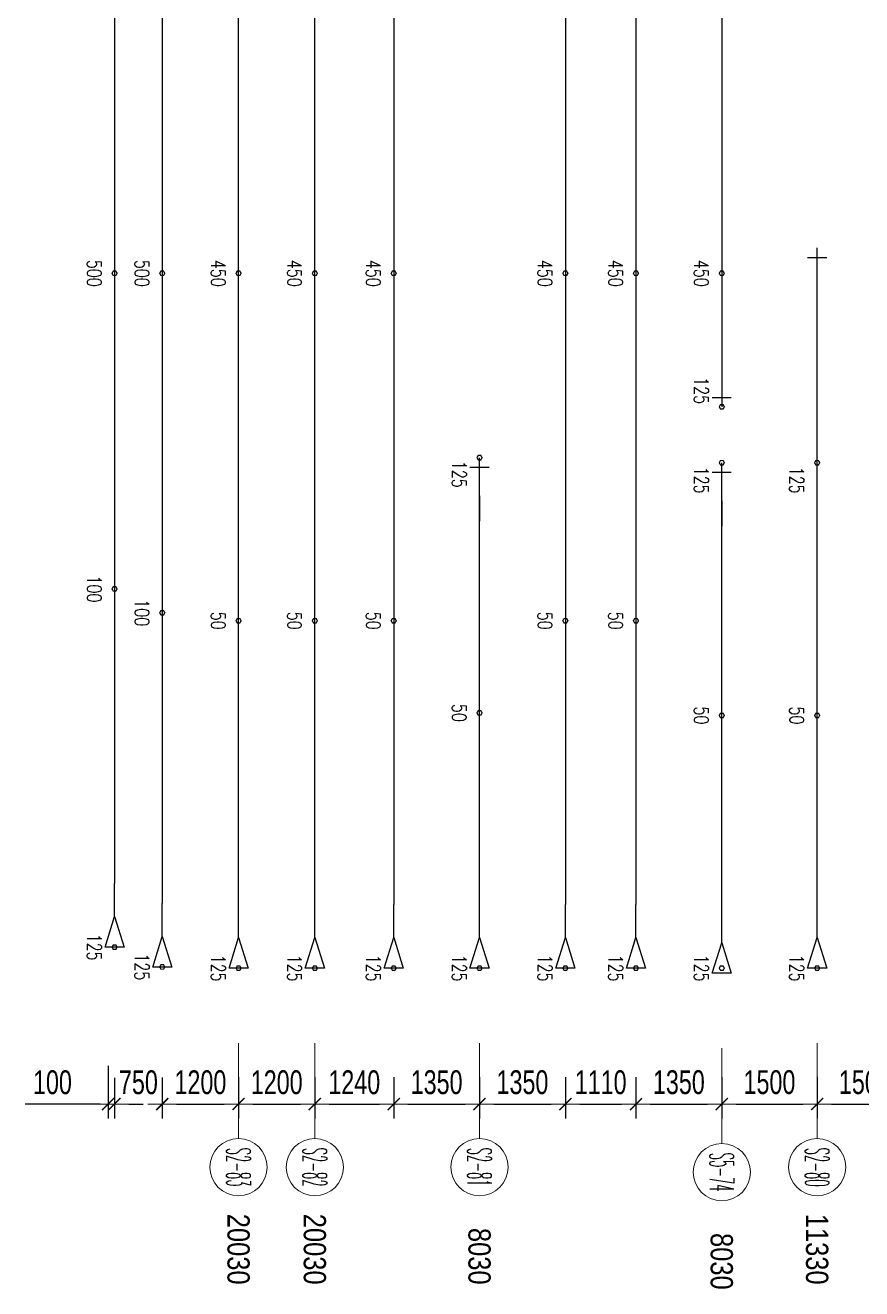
# Model space of a CAD drawing. Header units: millimetres. Extents: x 131629 to 591045, y -24154 to 44091.
# Drawn here: x 507846 to 521001, y 3227 to 23102 of the extents above; entities that cross this region are included whole.
import ezdxf
from ezdxf.enums import TextEntityAlignment as Align

# ---------------------------------------------------------------- set-up
doc = ezdxf.new("R2010")
doc.units = ezdxf.units.MM
doc.layers.get('0').update_dxf_attribs({"lineweight": 20})
doc.layers.get('Defpoints').update_dxf_attribs({"color": 151, "lineweight": 9})
doc.layers.add('ARES_TAG', color=3, linetype='Continuous')
doc.layers.add('NDC_S_TENDON', color=10, linetype='Continuous')
doc.layers.add('Current_plane_Column', color=7, linetype='Continuous', true_color=0x4b00ff)
doc.layers.add('NDC_LCAP', color=87, linetype='Continuous', plot=False)
for name, color, linetype, lineweight in [('NDC_S-ANNO', 7, 'Continuous', 20), ('NDC_S-TENDON', 6, 'Continuous', 35), ('NDC_S_DIM', 1, 'Continuous', 15), ('NDC_S_SYMBOL', 1, 'Continuous', 15)]:
    doc.layers.add(name, color=color, linetype=linetype, lineweight=lineweight)
doc.styles.add('ARES_BIGTEXT', font='VHARIALN.TTF')
doc.styles.add('ARES_ROMANS_0.36', font='romans.shx', dxfattribs={"width": 0.36, "bigfont": 'vns.shx'})
doc.styles.add('ARIAL', font='arial.ttf', dxfattribs={"width": 0.7})
doc.styles.add('NDC_ANNO', font='', dxfattribs={"width": 0.8})
doc.styles.get('NDC_ANNO').set_extended_font_data('Dotum')
doc.dimstyles.new('NDC_dim_150', dxfattribs={"dimscale": 150, "dimtxt": 2.5, "dimasz": 1.5, "dimexe": 1.5, "dimexo": 2.5, "dimgap": 1, "dimtad": 1, "dimdec": 0, "dimzin": 0, "dimdsep": 46, "dimtxsty": 'ARIAL', "dimblk": 'DIMMARK', "dimcen": 0.09, "dimdle": 1.2, "dimclrd": 1, "dimclre": 1, "dimclrt": 3, "dimadec": 0, "dimazin": 0, "dimtfac": 1, "dimtdec": 0, "dimtix": 1, "dimtofl": 0, "dimtmove": 0, "dimatfit": 3, "dimfxl": 4, "dimfxlon": 1, "dimtolj": 1, "dimtzin": 0, "dimarcsym": 0})

# ---------------------------------------------------------------- blocks, each defined once
blk = doc.blocks.new('*U325')
at = {"layer": 'NDC_S_TENDON'}
blk.add_line((2787, 0), (25198, 0), dxfattribs=at)
blk.add_lwpolyline([(25718, 0), (26198, 150), (26198, -150), (25718, 0), (25198, 0)], dxfattribs=at)
at = {"layer": 'ARES_TAG', "style": 'ARES_ROMANS_0.36', "width": 0.36}
blk.add_attdef('S3', text='', height=375, dxfattribs=at).set_placement((-7755, 0), align=Align.MIDDLE_CENTER)
at = {"layer": 'NDC_LCAP', "style": 'ARES_BIGTEXT'}
blk.add_attdef('L', text='', height=350, dxfattribs=at).set_placement((-8486, 0), align=Align.MIDDLE_RIGHT)
blk = doc.blocks.new('*U324')
at = {"layer": 'NDC_S_TENDON'}
blk.add_line((2787, 0), (24886, 0), dxfattribs=at)
blk.add_lwpolyline([(25406, 0), (25886, 150), (25886, -150), (25406, 0), (24886, 0)], dxfattribs=at)
at = {"layer": 'ARES_TAG', "style": 'ARES_ROMANS_0.36', "width": 0.36}
blk.add_attdef('S3', text='', height=375, dxfattribs=at).set_placement((-7443, 0), align=Align.MIDDLE_CENTER)
at = {"layer": 'NDC_LCAP', "style": 'ARES_BIGTEXT'}
blk.add_attdef('L', text='', height=350, dxfattribs=at).set_placement((-8174, 0), align=Align.MIDDLE_RIGHT)
blk = doc.blocks.new('*U317')
at = {"layer": 'NDC_S_SYMBOL', "color": 3}
blk.add_line((-7323, 0), (-5823, 0), dxfattribs=at)
blk.add_circle((-7773, 0), 450, dxfattribs=at)
at = {"layer": 'NDC_S_TENDON'}
for p, q in [((-3644, 0), (-3144, 0)), ((-3144, 0), (2787, 0)), ((2787, 0), (2386, 0)), ((2386, 0), (3386, 0)), ((3236, -150), (3236, 150))]:
    blk.add_line(p, q, dxfattribs=at)
blk.add_lwpolyline([(-4164, 0), (-4644, 150), (-4644, -150), (-4164, 0), (-3644, 0)], dxfattribs=at)
at = {"layer": 'ARES_TAG', "style": 'ARES_ROMANS_0.36', "width": 0.36}
blk.add_attdef('S3', text='', height=375, dxfattribs=at).set_placement((-7773, 0), align=Align.MIDDLE_CENTER)
at = {"layer": 'NDC_LCAP', "style": 'ARES_BIGTEXT'}
blk.add_attdef('L', text='', height=350, dxfattribs=at).set_placement((-8504, 0), align=Align.MIDDLE_RIGHT)
blk = doc.blocks.new('*U334')
at = {"layer": 'NDC_S_TENDON'}
for p, q in [((2787, 0), (14387, 0)), ((14387, 0), (15387, 0)), ((15237, -150), (15237, 150))]:
    blk.add_line(p, q, dxfattribs=at)
at = {"layer": 'ARES_TAG', "style": 'ARES_ROMANS_0.36', "width": 0.36}
blk.add_attdef('S3', text='', height=375, dxfattribs=at).set_placement((-9774, 0), align=Align.MIDDLE_CENTER)
at = {"layer": 'NDC_LCAP', "style": 'ARES_BIGTEXT'}
blk.add_attdef('L', text='', height=350, dxfattribs=at).set_placement((-10505, 0), align=Align.MIDDLE_RIGHT)
blk = doc.blocks.new('*U323')
at = {"layer": 'NDC_S_TENDON'}
blk.add_line((2787, 0), (25216, 0), dxfattribs=at)
blk.add_lwpolyline([(25736, 0), (26216, 150), (26216, -150), (25736, 0), (25216, 0)], dxfattribs=at)
at = {"layer": 'ARES_TAG', "style": 'ARES_ROMANS_0.36', "width": 0.36}
blk.add_attdef('S3', text='', height=375, dxfattribs=at).set_placement((-7773, 0), align=Align.MIDDLE_CENTER)
at = {"layer": 'NDC_LCAP', "style": 'ARES_BIGTEXT'}
blk.add_attdef('L', text='', height=350, dxfattribs=at).set_placement((-8504, 0), align=Align.MIDDLE_RIGHT)
blk = doc.blocks.new('*U315')
at = {"layer": 'NDC_S_SYMBOL', "color": 3}
blk.add_line((-7323, 0), (-5823, 0), dxfattribs=at)
blk.add_circle((-7773, 0), 450, dxfattribs=at)
at = {"layer": 'NDC_S_TENDON'}
for p, q in [((-3644, 0), (-3144, 0)), ((-3144, 0), (2787, 0)), ((2787, 0), (5686, 0)), ((5686, 0), (6686, 0)), ((6536, -150), (6536, 150))]:
    blk.add_line(p, q, dxfattribs=at)
blk.add_lwpolyline([(-4164, 0), (-4644, 150), (-4644, -150), (-4164, 0), (-3644, 0)], dxfattribs=at)
at = {"layer": 'ARES_TAG', "style": 'ARES_ROMANS_0.36', "width": 0.36}
blk.add_attdef('S3', text='', height=375, dxfattribs=at).set_placement((-7773, 0), align=Align.MIDDLE_CENTER)
at = {"layer": 'NDC_LCAP', "style": 'ARES_BIGTEXT'}
blk.add_attdef('L', text='', height=350, dxfattribs=at).set_placement((-8504, 0), align=Align.MIDDLE_RIGHT)
blk = doc.blocks.new('*U336')
at = {"layer": 'NDC_S_SYMBOL', "color": 3}
blk.add_line((-19324, 0), (-17824, 0), dxfattribs=at)
blk.add_circle((-19774, 0), 450, dxfattribs=at)
at = {"layer": 'NDC_S_TENDON'}
for p, q in [((-15644, 0), (-3144, 0)), ((-3144, 0), (2787, 0))]:
    blk.add_line(p, q, dxfattribs=at)
blk.add_lwpolyline([(-16164, 0), (-16644, 150), (-16644, -150), (-16164, 0), (-15644, 0)], dxfattribs=at)
at = {"layer": 'ARES_TAG', "style": 'ARES_ROMANS_0.36', "width": 0.36}
blk.add_attdef('S3', text='', height=375, dxfattribs=at).set_placement((-19774, 0), align=Align.MIDDLE_CENTER)
at = {"layer": 'NDC_LCAP', "style": 'ARES_BIGTEXT'}
blk.add_attdef('L', text='', height=350, dxfattribs=at).set_placement((-20505, 0), align=Align.MIDDLE_RIGHT)
blk = doc.blocks.new('TDX')
at = {"rotation": 270}
for name, p in [('*U323', (131040, 24986, 2875)), ('*U323', (133740, 24986, 2875)), ('*U323', (134850, 24986, 2875)), ('*U334', (136200, 22986, 2875)), ('*U325', (127400, 24986, 2867)), ('*U324', (126650, 24986, 2874))]:
    blk.add_blockref(name, p, dxfattribs=at)
ref = blk.add_blockref('*U336', (128600, 15414, 2875), dxfattribs=dict(xscale=-1, rotation=270))
ref.add_attrib('L', '20030', dxfattribs={"layer": 'NDC_LCAP', "height": 350, "rotation": 270, "style": 'ARES_BIGTEXT'}).set_placement((128600, -6208, 2875), align=Align.MIDDLE_RIGHT)
ref.add_attrib('S3', 'S2-83', dxfattribs={"layer": 'ARES_TAG', "height": 375, "rotation": 270, "style": 'ARES_ROMANS_0.36', "width": 0.36}).set_placement((128600, -4360, 2875), align=Align.MIDDLE_CENTER)
ref = blk.add_blockref('*U336', (129800, 15414, 2875), dxfattribs=dict(xscale=-1, rotation=270))
ref.add_attrib('L', '20030', dxfattribs={"layer": 'NDC_LCAP', "height": 350, "rotation": 270, "style": 'ARES_BIGTEXT'}).set_placement((129800, -6208, 2875), align=Align.MIDDLE_RIGHT)
ref.add_attrib('S3', 'S2-82', dxfattribs={"layer": 'ARES_TAG', "height": 375, "rotation": 270, "style": 'ARES_ROMANS_0.36', "width": 0.36}).set_placement((129800, -4360, 2875), align=Align.MIDDLE_CENTER)
ref = blk.add_blockref('*U315', (137700, 3414, 2870), dxfattribs=dict(xscale=-1, rotation=270))
ref.add_attrib('L', '11330', dxfattribs={"layer": 'NDC_LCAP', "height": 350, "rotation": 270, "style": 'ARES_BIGTEXT'}).set_placement((137700, -6208, 2870), align=Align.MIDDLE_RIGHT)
ref.add_attrib('S3', 'S2-80', dxfattribs={"layer": 'ARES_TAG', "height": 375, "rotation": 270, "style": 'ARES_ROMANS_0.36', "width": 0.36}).set_placement((137700, -4360, 2870), align=Align.MIDDLE_CENTER)
ref = blk.add_blockref('*U317', (132390, 3414, 2875), dxfattribs=dict(xscale=-1, rotation=270))
ref.add_attrib('L', '8030', dxfattribs={"layer": 'NDC_LCAP', "height": 350, "rotation": 270, "style": 'ARES_BIGTEXT'}).set_placement((132390, -6208, 2875), align=Align.MIDDLE_RIGHT)
ref.add_attrib('S3', 'S2-81', dxfattribs={"layer": 'ARES_TAG', "height": 375, "rotation": 270, "style": 'ARES_ROMANS_0.36', "width": 0.36}).set_placement((132390, -4360, 2875), align=Align.MIDDLE_CENTER)
ref = blk.add_blockref('*U317', (136200, 3334, 2875), dxfattribs=dict(xscale=-1, rotation=270))
ref.add_attrib('L', '8030', dxfattribs={"layer": 'NDC_LCAP', "height": 350, "rotation": 270, "style": 'ARES_BIGTEXT'}).set_placement((136200, -6288, 2875), align=Align.MIDDLE_RIGHT)
ref.add_attrib('S3', 'S5-74', dxfattribs={"layer": 'ARES_TAG', "height": 375, "rotation": 270, "style": 'ARES_ROMANS_0.36', "width": 0.36}).set_placement((136200, -4440, 2875), align=Align.MIDDLE_CENTER)
blk = doc.blocks.new('TDY')
at = {"layer": 'NDC_S-TENDON', "linetype": 'Continuous'}
for points, elevation in [([(540, 9700, 20, 20, 0), (520, 9735, 20, 20, 0), (480, 9735, 20, 20, 0), (460, 9700, 20, 20, 0), (480, 9665, 20, 20, 0), (520, 9665, 20, 20, 0)], 2900), ([(540, 9700, 20, 20, 0), (520, 9735, 20, 20, 0), (480, 9735, 20, 20, 0), (460, 9700, 20, 20, 0), (480, 9665, 20, 20, 0), (520, 9665, 20, 20, 0)], 2900), ([(540, 9700, 20, 20, 0), (520, 9735, 20, 20, 0), (480, 9735, 20, 20, 0), (460, 9700, 20, 20, 0), (480, 9665, 20, 20, 0), (520, 9665, 20, 20, 0)], 2900), ([(540, 9700, 20, 20, 0), (520, 9735, 20, 20, 0), (480, 9735, 20, 20, 0), (460, 9700, 20, 20, 0), (480, 9665, 20, 20, 0), (520, 9665, 20, 20, 0)], 2900), ([(1290, 9700, 20, 20, 0), (1270, 9735, 20, 20, 0), (1230, 9735, 20, 20, 0), (1210, 9700, 20, 20, 0), (1230, 9665, 20, 20, 0), (1270, 9665, 20, 20, 0)], 2900), ([(1290, 9700, 20, 20, 0), (1270, 9735, 20, 20, 0), (1230, 9735, 20, 20, 0), (1210, 9700, 20, 20, 0), (1230, 9665, 20, 20, 0), (1270, 9665, 20, 20, 0)], 2900), ([(1290, 9700, 20, 20, 0), (1270, 9735, 20, 20, 0), (1230, 9735, 20, 20, 0), (1210, 9700, 20, 20, 0), (1230, 9665, 20, 20, 0), (1270, 9665, 20, 20, 0)], 2900), ([(1290, 9700, 20, 20, 0), (1270, 9735, 20, 20, 0), (1230, 9735, 20, 20, 0), (1210, 9700, 20, 20, 0), (1230, 9665, 20, 20, 0), (1270, 9665, 20, 20, 0)], 2900), ([(2490, 9700, 20, 20, 0), (2470, 9735, 20, 20, 0), (2430, 9735, 20, 20, 0), (2410, 9700, 20, 20, 0), (2430, 9665, 20, 20, 0), (2470, 9665, 20, 20, 0)], 2950), ([(2490, 9700, 20, 20, 0), (2470, 9735, 20, 20, 0), (2430, 9735, 20, 20, 0), (2410, 9700, 20, 20, 0), (2430, 9665, 20, 20, 0), (2470, 9665, 20, 20, 0)], 2950), ([(2490, 9700, 20, 20, 0), (2470, 9735, 20, 20, 0), (2430, 9735, 20, 20, 0), (2410, 9700, 20, 20, 0), (2430, 9665, 20, 20, 0), (2470, 9665, 20, 20, 0)], 2950), ([(2490, 9700, 20, 20, 0), (2470, 9735, 20, 20, 0), (2430, 9735, 20, 20, 0), (2410, 9700, 20, 20, 0), (2430, 9665, 20, 20, 0), (2470, 9665, 20, 20, 0)], 2950), ([(3690, 9700, 20, 20, 0), (3670, 9735, 20, 20, 0), (3630, 9735, 20, 20, 0), (3610, 9700, 20, 20, 0), (3630, 9665, 20, 20, 0), (3670, 9665, 20, 20, 0)], 2950), ([(3690, 9700, 20, 20, 0), (3670, 9735, 20, 20, 0), (3630, 9735, 20, 20, 0), (3610, 9700, 20, 20, 0), (3630, 9665, 20, 20, 0), (3670, 9665, 20, 20, 0)], 2950), ([(3690, 9700, 20, 20, 0), (3670, 9735, 20, 20, 0), (3630, 9735, 20, 20, 0), (3610, 9700, 20, 20, 0), (3630, 9665, 20, 20, 0), (3670, 9665, 20, 20, 0)], 2950), ([(3690, 9700, 20, 20, 0), (3670, 9735, 20, 20, 0), (3630, 9735, 20, 20, 0), (3610, 9700, 20, 20, 0), (3630, 9665, 20, 20, 0), (3670, 9665, 20, 20, 0)], 2950), ([(4930, 9700, 20, 20, 0), (4910, 9735, 20, 20, 0), (4870, 9735, 20, 20, 0), (4850, 9700, 20, 20, 0), (4870, 9665, 20, 20, 0), (4910, 9665, 20, 20, 0)], 2950), ([(4930, 9700, 20, 20, 0), (4910, 9735, 20, 20, 0), (4870, 9735, 20, 20, 0), (4850, 9700, 20, 20, 0), (4870, 9665, 20, 20, 0), (4910, 9665, 20, 20, 0)], 2950), ([(4930, 9700, 20, 20, 0), (4910, 9735, 20, 20, 0), (4870, 9735, 20, 20, 0), (4850, 9700, 20, 20, 0), (4870, 9665, 20, 20, 0), (4910, 9665, 20, 20, 0)], 2950), ([(4930, 9700, 20, 20, 0), (4910, 9735, 20, 20, 0), (4870, 9735, 20, 20, 0), (4850, 9700, 20, 20, 0), (4870, 9665, 20, 20, 0), (4910, 9665, 20, 20, 0)], 2950), ([(7630, 9700, 20, 20, 0), (7610, 9735, 20, 20, 0), (7570, 9735, 20, 20, 0), (7550, 9700, 20, 20, 0), (7570, 9665, 20, 20, 0), (7610, 9665, 20, 20, 0)], 2950), ([(7630, 9700, 20, 20, 0), (7610, 9735, 20, 20, 0), (7570, 9735, 20, 20, 0), (7550, 9700, 20, 20, 0), (7570, 9665, 20, 20, 0), (7610, 9665, 20, 20, 0)], 2950), ([(7630, 9700, 20, 20, 0), (7610, 9735, 20, 20, 0), (7570, 9735, 20, 20, 0), (7550, 9700, 20, 20, 0), (7570, 9665, 20, 20, 0), (7610, 9665, 20, 20, 0)], 2950), ([(7630, 9700, 20, 20, 0), (7610, 9735, 20, 20, 0), (7570, 9735, 20, 20, 0), (7550, 9700, 20, 20, 0), (7570, 9665, 20, 20, 0), (7610, 9665, 20, 20, 0)], 2950), ([(8740, 9700, 20, 20, 0), (8720, 9735, 20, 20, 0), (8680, 9735, 20, 20, 0), (8660, 9700, 20, 20, 0), (8680, 9665, 20, 20, 0), (8720, 9665, 20, 20, 0)], 2950), ([(8740, 9700, 20, 20, 0), (8720, 9735, 20, 20, 0), (8680, 9735, 20, 20, 0), (8660, 9700, 20, 20, 0), (8680, 9665, 20, 20, 0), (8720, 9665, 20, 20, 0)], 2950), ([(8740, 9700, 20, 20, 0), (8720, 9735, 20, 20, 0), (8680, 9735, 20, 20, 0), (8660, 9700, 20, 20, 0), (8680, 9665, 20, 20, 0), (8720, 9665, 20, 20, 0)], 2950), ([(8740, 9700, 20, 20, 0), (8720, 9735, 20, 20, 0), (8680, 9735, 20, 20, 0), (8660, 9700, 20, 20, 0), (8680, 9665, 20, 20, 0), (8720, 9665, 20, 20, 0)], 2950), ([(10090, 9700, 20, 20, 0), (10070, 9735, 20, 20, 0), (10030, 9735, 20, 20, 0), (10010, 9700, 20, 20, 0), (10030, 9665, 20, 20, 0), (10070, 9665, 20, 20, 0)], 2950), ([(10090, 9700, 20, 20, 0), (10070, 9735, 20, 20, 0), (10030, 9735, 20, 20, 0), (10010, 9700, 20, 20, 0), (10030, 9665, 20, 20, 0), (10070, 9665, 20, 20, 0)], 2950), ([(10090, 9700, 20, 20, 0), (10070, 9735, 20, 20, 0), (10030, 9735, 20, 20, 0), (10010, 9700, 20, 20, 0), (10030, 9665, 20, 20, 0), (10070, 9665, 20, 20, 0)], 2950), ([(10090, 9700, 20, 20, 0), (10070, 9735, 20, 20, 0), (10030, 9735, 20, 20, 0), (10010, 9700, 20, 20, 0), (10030, 9665, 20, 20, 0), (10070, 9665, 20, 20, 0)], 2950), ([(10090, 7600, 20, 20, 0), (10070, 7634, 20, 20, 0), (10030, 7634, 20, 20, 0), (10010, 7600, 20, 20, 0), (10030, 7565, 20, 20, 0), (10070, 7565, 20, 20, 0)], 2875), ([(10090, 7600, 20, 20, 0), (10070, 7634, 20, 20, 0), (10030, 7634, 20, 20, 0), (10010, 7600, 20, 20, 0), (10030, 7565, 20, 20, 0), (10070, 7565, 20, 20, 0)], 2875), ([(6280, 6800, 20, 20, 0), (6260, 6835, 20, 20, 0), (6220, 6835, 20, 20, 0), (6200, 6800, 20, 20, 0), (6220, 6765, 20, 20, 0), (6260, 6765, 20, 20, 0)], 2875), ([(6280, 6800, 20, 20, 0), (6260, 6835, 20, 20, 0), (6220, 6835, 20, 20, 0), (6200, 6800, 20, 20, 0), (6220, 6765, 20, 20, 0), (6260, 6765, 20, 20, 0)], 2875), ([(10090, 6720, 20, 20, 0), (10070, 6755, 20, 20, 0), (10030, 6755, 20, 20, 0), (10010, 6720, 20, 20, 0), (10030, 6685, 20, 20, 0), (10070, 6685, 20, 20, 0)], 2875), ([(10090, 6720, 20, 20, 0), (10070, 6755, 20, 20, 0), (10030, 6755, 20, 20, 0), (10010, 6720, 20, 20, 0), (10030, 6685, 20, 20, 0), (10070, 6685, 20, 20, 0)], 2875), ([(11590, 6720, 20, 20, 0), (11570, 6755, 20, 20, 0), (11530, 6755, 20, 20, 0), (11510, 6720, 20, 20, 0), (11530, 6685, 20, 20, 0), (11570, 6685, 20, 20, 0)], 2875), ([(11590, 6720, 20, 20, 0), (11570, 6755, 20, 20, 0), (11530, 6755, 20, 20, 0), (11510, 6720, 20, 20, 0), (11530, 6685, 20, 20, 0), (11570, 6685, 20, 20, 0)], 2875), ([(540, 4735, 20, 20, 0), (520, 4770, 20, 20, 0), (480, 4770, 20, 20, 0), (460, 4735, 20, 20, 0), (480, 4700, 20, 20, 0), (520, 4700, 20, 20, 0)], 2500), ([(540, 4735, 20, 20, 0), (520, 4770, 20, 20, 0), (480, 4770, 20, 20, 0), (460, 4735, 20, 20, 0), (480, 4700, 20, 20, 0), (520, 4700, 20, 20, 0)], 2500), ([(1290, 4360, 20, 20, 0), (1270, 4395, 20, 20, 0), (1230, 4395, 20, 20, 0), (1210, 4360, 20, 20, 0), (1230, 4325, 20, 20, 0), (1270, 4325, 20, 20, 0)], 2500), ([(1290, 4360, 20, 20, 0), (1270, 4395, 20, 20, 0), (1230, 4395, 20, 20, 0), (1210, 4360, 20, 20, 0), (1230, 4325, 20, 20, 0), (1270, 4325, 20, 20, 0)], 2500), ([(2490, 4235, 20, 20, 0), (2470, 4270, 20, 20, 0), (2430, 4270, 20, 20, 0), (2410, 4235, 20, 20, 0), (2430, 4200, 20, 20, 0), (2470, 4200, 20, 20, 0)], 2800), ([(2490, 4235, 20, 20, 0), (2470, 4270, 20, 20, 0), (2430, 4270, 20, 20, 0), (2410, 4235, 20, 20, 0), (2430, 4200, 20, 20, 0), (2470, 4200, 20, 20, 0)], 2800), ([(3690, 4235, 20, 20, 0), (3670, 4270, 20, 20, 0), (3630, 4270, 20, 20, 0), (3610, 4235, 20, 20, 0), (3630, 4200, 20, 20, 0), (3670, 4200, 20, 20, 0)], 2800), ([(3690, 4235, 20, 20, 0), (3670, 4270, 20, 20, 0), (3630, 4270, 20, 20, 0), (3610, 4235, 20, 20, 0), (3630, 4200, 20, 20, 0), (3670, 4200, 20, 20, 0)], 2800), ([(4930, 4235, 20, 20, 0), (4910, 4270, 20, 20, 0), (4870, 4270, 20, 20, 0), (4850, 4235, 20, 20, 0), (4870, 4200, 20, 20, 0), (4910, 4200, 20, 20, 0)], 2800), ([(4930, 4235, 20, 20, 0), (4910, 4270, 20, 20, 0), (4870, 4270, 20, 20, 0), (4850, 4235, 20, 20, 0), (4870, 4200, 20, 20, 0), (4910, 4200, 20, 20, 0)], 2800), ([(7630, 4235, 20, 20, 0), (7610, 4270, 20, 20, 0), (7570, 4270, 20, 20, 0), (7550, 4235, 20, 20, 0), (7570, 4200, 20, 20, 0), (7610, 4200, 20, 20, 0)], 2800), ([(7630, 4235, 20, 20, 0), (7610, 4270, 20, 20, 0), (7570, 4270, 20, 20, 0), (7550, 4235, 20, 20, 0), (7570, 4200, 20, 20, 0), (7610, 4200, 20, 20, 0)], 2800), ([(8740, 4235, 20, 20, 0), (8720, 4270, 20, 20, 0), (8680, 4270, 20, 20, 0), (8660, 4235, 20, 20, 0), (8680, 4200, 20, 20, 0), (8720, 4200, 20, 20, 0)], 2800), ([(8740, 4235, 20, 20, 0), (8720, 4270, 20, 20, 0), (8680, 4270, 20, 20, 0), (8660, 4235, 20, 20, 0), (8680, 4200, 20, 20, 0), (8720, 4200, 20, 20, 0)], 2800), ([(6280, 2785, 20, 20, 0), (6260, 2820, 20, 20, 0), (6220, 2820, 20, 20, 0), (6200, 2785, 20, 20, 0), (6220, 2750, 20, 20, 0), (6260, 2750, 20, 20, 0)], 2800), ([(6280, 2785, 20, 20, 0), (6260, 2820, 20, 20, 0), (6220, 2820, 20, 20, 0), (6200, 2785, 20, 20, 0), (6220, 2750, 20, 20, 0), (6260, 2750, 20, 20, 0)], 2800), ([(10090, 2745, 20, 20, 0), (10070, 2780, 20, 20, 0), (10030, 2780, 20, 20, 0), (10010, 2745, 20, 20, 0), (10030, 2710, 20, 20, 0), (10070, 2710, 20, 20, 0)], 2800), ([(10090, 2745, 20, 20, 0), (10070, 2780, 20, 20, 0), (10030, 2780, 20, 20, 0), (10010, 2745, 20, 20, 0), (10030, 2710, 20, 20, 0), (10070, 2710, 20, 20, 0)], 2800), ([(11590, 2745, 20, 20, 0), (11570, 2780, 20, 20, 0), (11530, 2780, 20, 20, 0), (11510, 2745, 20, 20, 0), (11530, 2710, 20, 20, 0), (11570, 2710, 20, 20, 0)], 2800), ([(11590, 2745, 20, 20, 0), (11570, 2780, 20, 20, 0), (11530, 2780, 20, 20, 0), (11510, 2745, 20, 20, 0), (11530, 2710, 20, 20, 0), (11570, 2710, 20, 20, 0)], 2800), ([(540, -900, 20, 20, 0), (520, -865, 20, 20, 0), (480, -865, 20, 20, 0), (460, -900, 20, 20, 0), (480, -935, 20, 20, 0), (520, -935, 20, 20, 0)], 2875), ([(540, -900, 20, 20, 0), (520, -865, 20, 20, 0), (480, -865, 20, 20, 0), (460, -900, 20, 20, 0), (480, -935, 20, 20, 0), (520, -935, 20, 20, 0)], 2875), ([(1290, -1211, 20, 20, 0), (1270, -1177, 20, 20, 0), (1230, -1177, 20, 20, 0), (1210, -1211, 20, 20, 0), (1230, -1246, 20, 20, 0), (1270, -1246, 20, 20, 0)], 2875), ([(1290, -1211, 20, 20, 0), (1270, -1177, 20, 20, 0), (1230, -1177, 20, 20, 0), (1210, -1211, 20, 20, 0), (1230, -1246, 20, 20, 0), (1270, -1246, 20, 20, 0)], 2875), ([(2490, -1230, 20, 20, 0), (2470, -1195, 20, 20, 0), (2430, -1195, 20, 20, 0), (2410, -1230, 20, 20, 0), (2430, -1265, 20, 20, 0), (2470, -1265, 20, 20, 0)], 2875), ([(2490, -1230, 20, 20, 0), (2470, -1195, 20, 20, 0), (2430, -1195, 20, 20, 0), (2410, -1230, 20, 20, 0), (2430, -1265, 20, 20, 0), (2470, -1265, 20, 20, 0)], 2875), ([(3690, -1230, 20, 20, 0), (3670, -1195, 20, 20, 0), (3630, -1195, 20, 20, 0), (3610, -1230, 20, 20, 0), (3630, -1265, 20, 20, 0), (3670, -1265, 20, 20, 0)], 2875), ([(3690, -1230, 20, 20, 0), (3670, -1195, 20, 20, 0), (3630, -1195, 20, 20, 0), (3610, -1230, 20, 20, 0), (3630, -1265, 20, 20, 0), (3670, -1265, 20, 20, 0)], 2875), ([(4930, -1230, 20, 20, 0), (4910, -1195, 20, 20, 0), (4870, -1195, 20, 20, 0), (4850, -1230, 20, 20, 0), (4870, -1265, 20, 20, 0), (4910, -1265, 20, 20, 0)], 2875), ([(4930, -1230, 20, 20, 0), (4910, -1195, 20, 20, 0), (4870, -1195, 20, 20, 0), (4850, -1230, 20, 20, 0), (4870, -1265, 20, 20, 0), (4910, -1265, 20, 20, 0)], 2875), ([(6280, -1230, 20, 20, 0), (6260, -1195, 20, 20, 0), (6220, -1195, 20, 20, 0), (6200, -1230, 20, 20, 0), (6220, -1265, 20, 20, 0), (6260, -1265, 20, 20, 0)], 2875), ([(6280, -1230, 20, 20, 0), (6260, -1195, 20, 20, 0), (6220, -1195, 20, 20, 0), (6200, -1230, 20, 20, 0), (6220, -1265, 20, 20, 0), (6260, -1265, 20, 20, 0)], 2875), ([(7630, -1230, 20, 20, 0), (7610, -1195, 20, 20, 0), (7570, -1195, 20, 20, 0), (7550, -1230, 20, 20, 0), (7570, -1265, 20, 20, 0), (7610, -1265, 20, 20, 0)], 2875), ([(7630, -1230, 20, 20, 0), (7610, -1195, 20, 20, 0), (7570, -1195, 20, 20, 0), (7550, -1230, 20, 20, 0), (7570, -1265, 20, 20, 0), (7610, -1265, 20, 20, 0)], 2875), ([(8740, -1230, 20, 20, 0), (8720, -1195, 20, 20, 0), (8680, -1195, 20, 20, 0), (8660, -1230, 20, 20, 0), (8680, -1265, 20, 20, 0), (8720, -1265, 20, 20, 0)], 2875), ([(8740, -1230, 20, 20, 0), (8720, -1195, 20, 20, 0), (8680, -1195, 20, 20, 0), (8660, -1230, 20, 20, 0), (8680, -1265, 20, 20, 0), (8720, -1265, 20, 20, 0)], 2875), ([(10090, -1230, 20, 20, 0), (10070, -1195, 20, 20, 0), (10030, -1195, 20, 20, 0), (10010, -1230, 20, 20, 0), (10030, -1265, 20, 20, 0), (10070, -1265, 20, 20, 0)], 2875), ([(10090, -1230, 20, 20, 0), (10070, -1195, 20, 20, 0), (10030, -1195, 20, 20, 0), (10010, -1230, 20, 20, 0), (10030, -1265, 20, 20, 0), (10070, -1265, 20, 20, 0)], 2875), ([(11590, -1230, 20, 20, 0), (11570, -1195, 20, 20, 0), (11530, -1195, 20, 20, 0), (11510, -1230, 20, 20, 0), (11530, -1265, 20, 20, 0), (11570, -1265, 20, 20, 0)], 2875), ([(11590, -1230, 20, 20, 0), (11570, -1195, 20, 20, 0), (11530, -1195, 20, 20, 0), (11510, -1230, 20, 20, 0), (11530, -1265, 20, 20, 0), (11570, -1265, 20, 20, 0)], 2875)]:
    blk.add_lwpolyline(points, format="xyseb", close=True, dxfattribs=dict(at, elevation=elevation))
at = {"layer": 'NDC_S-ANNO', "linetype": 'Continuous', "char_height": 225, "attachment_point": 5, "rotation": 270, "line_spacing_factor": 0.75, "style": 'NDC_ANNO'}
for s, insert in [('\\FSTANDARD.shx;500', (180, 9700, 2900)), ('\\FSTANDARD.shx;500', (930, 9700, 2900)), ('\\FSTANDARD.shx;450', (2130, 9700, 2950)), ('\\FSTANDARD.shx;450', (3330, 9700, 2950)), ('\\FSTANDARD.shx;450', (4570, 9700, 2950)), ('\\FSTANDARD.shx;450', (7270, 9700, 2950)), ('\\FSTANDARD.shx;450', (8380, 9700, 2950)), ('\\FSTANDARD.shx;450', (9730, 9700, 2950)), ('\\FSTANDARD.shx;125', (9730, 7854, 2875)), ('\\FSTANDARD.shx;125', (5920, 6538, 2875)), ('\\FSTANDARD.shx;125', (9730, 6445, 2875)), ('\\FSTANDARD.shx;125', (11230, 6445, 2875)), ('\\FSTANDARD.shx;100', (180, 4735, 2500)), ('\\FSTANDARD.shx;100', (930, 4360, 2500)), ('\\FSTANDARD.shx;50', (2130, 4235, 2800)), ('\\FSTANDARD.shx;50', (3330, 4235, 2800)), ('\\FSTANDARD.shx;50', (4570, 4235, 2800)), ('\\FSTANDARD.shx;50', (7270, 4235, 2800)), ('\\FSTANDARD.shx;50', (8380, 4235, 2800)), ('\\FSTANDARD.shx;50', (5920, 2785, 2800)), ('\\FSTANDARD.shx;50', (9730, 2745, 2800)), ('\\FSTANDARD.shx;50', (11230, 2745, 2800)), ('\\FSTANDARD.shx;125', (180, -900, 2875)), ('\\FSTANDARD.shx;125', (930, -1211, 2874)), ('\\FSTANDARD.shx;125', (2130, -1230, 2875)), ('\\FSTANDARD.shx;125', (3330, -1230, 2875)), ('\\FSTANDARD.shx;125', (4570, -1230, 2875)), ('\\FSTANDARD.shx;125', (5920, -1230, 2875)), ('\\FSTANDARD.shx;125', (7270, -1230, 2875)), ('\\FSTANDARD.shx;125', (8380, -1230, 2875)), ('\\FSTANDARD.shx;125', (9730, -1230, 2875)), ('\\FSTANDARD.shx;125', (11230, -1230, 2875))]:
    blk.add_mtext(s, dxfattribs=dict(at, insert=insert))
blk = doc.blocks.new('DIMMARK')
at = {"layer": 'NDC_S_DIM', "color": 1}
blk.add_line((-1.5, 0), (1, 0), dxfattribs=at)
at = {"layer": 'NDC_S_DIM', "color": 2, "const_width": 0.1}
blk.add_lwpolyline([(-0.424, -0.424), (0.424, 0.424)], dxfattribs=at)
blk = doc.blocks.new('*D113')
at = {"layer": 'Defpoints', "color": 0, "ltscale": 100, "transparency": 16777216}
for p in [(509150, 9494), (509250, 9441, 2875), (509250, 6132)]:
    blk.add_point(p, dxfattribs=at)
at = {"layer": 'NDC_S_DIM', "color": 1, "lineweight": -2, "ltscale": 100, "transparency": 16777216}
for p, q in [((509150, 6732), (509150, 5907)), ((509250, 6547), (509250, 5907)), ((508925, 6132), (507846, 6132)), ((509475, 6132), (509700, 6132))]:
    blk.add_line(p, q, dxfattribs=at)
at = {"layer": 'NDC_S_DIM', "color": 1, "lineweight": -2, "ltscale": 100, "transparency": 16777216, "xscale": 225, "yscale": 225, "zscale": 225}
blk.add_blockref('DIMMARK', (509150, 6132), dxfattribs=at)
at = {"layer": 'NDC_S_DIM', "color": 1, "lineweight": -2, "ltscale": 100, "transparency": 16777216, "xscale": 225, "yscale": 225, "zscale": 225, "rotation": 180}
blk.add_blockref('DIMMARK', (509250, 6132), dxfattribs=at)
at = {"layer": 'NDC_S_DIM', "color": 3, "ltscale": 100, "transparency": 16777216, "insert": (508273, 6473), "char_height": 375, "attachment_point": 5, "style": 'ARIAL'}
blk.add_mtext('\\A1;100', dxfattribs=at)
blk = doc.blocks.new('*D114')
at = {"layer": 'Defpoints', "color": 0, "ltscale": 100, "transparency": 16777216}
for p in [(509250, 9441, 2875), (510000, 9477, 2875), (510000, 6132)]:
    blk.add_point(p, dxfattribs=at)
at = {"layer": 'NDC_S_DIM', "color": 1, "lineweight": -2, "ltscale": 100, "transparency": 16777216}
for p, q in [((509250, 6547), (509250, 5907)), ((510000, 6550), (510000, 5907)), ((509025, 6132), (508800, 6132)), ((510225, 6132), (510450, 6132))]:
    blk.add_line(p, q, dxfattribs=at)
at = {"layer": 'NDC_S_DIM', "color": 1, "lineweight": -2, "ltscale": 100, "transparency": 16777216, "xscale": 225, "yscale": 225, "zscale": 225}
blk.add_blockref('DIMMARK', (509250, 6132), dxfattribs=at)
at = {"layer": 'NDC_S_DIM', "color": 1, "lineweight": -2, "ltscale": 100, "transparency": 16777216, "xscale": 225, "yscale": 225, "zscale": 225, "rotation": 180}
blk.add_blockref('DIMMARK', (510000, 6132), dxfattribs=at)
at = {"layer": 'NDC_S_DIM', "color": 3, "ltscale": 100, "transparency": 16777216, "insert": (509625, 6473), "char_height": 375, "attachment_point": 5, "style": 'ARIAL'}
blk.add_mtext('\\A1;750', dxfattribs=at)
blk = doc.blocks.new('*D131')
at = {"layer": 'Defpoints', "color": 0, "ltscale": 100, "transparency": 16777216}
for p in [(511200, 9567, 2875), (510000, 9477, 2875), (511200, 6132)]:
    blk.add_point(p, dxfattribs=at)
at = {"layer": 'NDC_S_DIM', "color": 1, "lineweight": -2, "ltscale": 100, "transparency": 16777216}
for p, q in [((510000, 6550), (510000, 5907)), ((511200, 6556), (511200, 5907)), ((510225, 6132), (510975, 6132))]:
    blk.add_line(p, q, dxfattribs=at)
at = {"layer": 'NDC_S_DIM', "color": 1, "lineweight": -2, "ltscale": 100, "transparency": 16777216, "xscale": 225, "yscale": 225, "zscale": 225, "rotation": 180}
blk.add_blockref('DIMMARK', (510000, 6132), dxfattribs=at)
at = {"layer": 'NDC_S_DIM', "color": 1, "lineweight": -2, "ltscale": 100, "transparency": 16777216, "xscale": 225, "yscale": 225, "zscale": 225}
blk.add_blockref('DIMMARK', (511200, 6132), dxfattribs=at)
at = {"layer": 'NDC_S_DIM', "color": 3, "ltscale": 100, "transparency": 16777216, "insert": (510600, 6473), "char_height": 375, "attachment_point": 5, "style": 'ARIAL'}
blk.add_mtext('\\A1;1200', dxfattribs=at)
blk = doc.blocks.new('*D149')
at = {"layer": 'Defpoints', "color": 0, "ltscale": 100, "transparency": 16777216}
for p in [(511200, 9567, 2875), (512400, 9567, 2875), (512400, 6132)]:
    blk.add_point(p, dxfattribs=at)
at = {"layer": 'NDC_S_DIM', "color": 1, "lineweight": -2, "ltscale": 100, "transparency": 16777216}
for p, q in [((511200, 6556), (511200, 5907)), ((512400, 6556), (512400, 5907)), ((511425, 6132), (512175, 6132))]:
    blk.add_line(p, q, dxfattribs=at)
at = {"layer": 'NDC_S_DIM', "color": 1, "lineweight": -2, "ltscale": 100, "transparency": 16777216, "xscale": 225, "yscale": 225, "zscale": 225, "rotation": 180}
blk.add_blockref('DIMMARK', (511200, 6132), dxfattribs=at)
at = {"layer": 'NDC_S_DIM', "color": 1, "lineweight": -2, "ltscale": 100, "transparency": 16777216, "xscale": 225, "yscale": 225, "zscale": 225}
blk.add_blockref('DIMMARK', (512400, 6132), dxfattribs=at)
at = {"layer": 'NDC_S_DIM', "color": 3, "ltscale": 100, "transparency": 16777216, "insert": (511800, 6473), "char_height": 375, "attachment_point": 5, "style": 'ARIAL'}
blk.add_mtext('\\A1;1200', dxfattribs=at)
blk = doc.blocks.new('*D150')
at = {"layer": 'Defpoints', "color": 0, "ltscale": 100, "transparency": 16777216}
for p in [(512400, 9567, 2875), (513640, 9567, 2875), (513640, 6132)]:
    blk.add_point(p, dxfattribs=at)
at = {"layer": 'NDC_S_DIM', "color": 1, "lineweight": -2, "ltscale": 100, "transparency": 16777216}
for p, q in [((512400, 6556), (512400, 5907)), ((513640, 6556), (513640, 5907)), ((512625, 6132), (513415, 6132))]:
    blk.add_line(p, q, dxfattribs=at)
at = {"layer": 'NDC_S_DIM', "color": 1, "lineweight": -2, "ltscale": 100, "transparency": 16777216, "xscale": 225, "yscale": 225, "zscale": 225, "rotation": 180}
blk.add_blockref('DIMMARK', (512400, 6132), dxfattribs=at)
at = {"layer": 'NDC_S_DIM', "color": 1, "lineweight": -2, "ltscale": 100, "transparency": 16777216, "xscale": 225, "yscale": 225, "zscale": 225}
blk.add_blockref('DIMMARK', (513640, 6132), dxfattribs=at)
at = {"layer": 'NDC_S_DIM', "color": 3, "ltscale": 100, "transparency": 16777216, "insert": (513020, 6473), "char_height": 375, "attachment_point": 5, "style": 'ARIAL'}
blk.add_mtext('\\A1;1240', dxfattribs=at)
blk = doc.blocks.new('*D151')
at = {"layer": 'Defpoints', "color": 0, "ltscale": 100, "transparency": 16777216}
for p in [(513640, 9567, 2875), (514990, 9567, 2875), (514990, 6132)]:
    blk.add_point(p, dxfattribs=at)
at = {"layer": 'NDC_S_DIM', "color": 1, "lineweight": -2, "ltscale": 100, "transparency": 16777216}
for p, q in [((513640, 6556), (513640, 5907)), ((514990, 6556), (514990, 5907)), ((513865, 6132), (514765, 6132))]:
    blk.add_line(p, q, dxfattribs=at)
at = {"layer": 'NDC_S_DIM', "color": 1, "lineweight": -2, "ltscale": 100, "transparency": 16777216, "xscale": 225, "yscale": 225, "zscale": 225, "rotation": 180}
blk.add_blockref('DIMMARK', (513640, 6132), dxfattribs=at)
at = {"layer": 'NDC_S_DIM', "color": 1, "lineweight": -2, "ltscale": 100, "transparency": 16777216, "xscale": 225, "yscale": 225, "zscale": 225}
blk.add_blockref('DIMMARK', (514990, 6132), dxfattribs=at)
at = {"layer": 'NDC_S_DIM', "color": 3, "ltscale": 100, "transparency": 16777216, "insert": (514315, 6474), "char_height": 375, "attachment_point": 5, "style": 'ARIAL'}
blk.add_mtext('\\A1;1350', dxfattribs=at)
blk = doc.blocks.new('*D152')
at = {"layer": 'Defpoints', "color": 0, "ltscale": 100, "transparency": 16777216}
for p in [(514990, 9567, 2875), (516340, 9567, 2875), (516340, 6132)]:
    blk.add_point(p, dxfattribs=at)
at = {"layer": 'NDC_S_DIM', "color": 1, "lineweight": -2, "ltscale": 100, "transparency": 16777216}
for p, q in [((514990, 6556), (514990, 5907)), ((516340, 6556), (516340, 5907)), ((515215, 6132), (516115, 6132))]:
    blk.add_line(p, q, dxfattribs=at)
at = {"layer": 'NDC_S_DIM', "color": 1, "lineweight": -2, "ltscale": 100, "transparency": 16777216, "xscale": 225, "yscale": 225, "zscale": 225, "rotation": 180}
blk.add_blockref('DIMMARK', (514990, 6132), dxfattribs=at)
at = {"layer": 'NDC_S_DIM', "color": 1, "lineweight": -2, "ltscale": 100, "transparency": 16777216, "xscale": 225, "yscale": 225, "zscale": 225}
blk.add_blockref('DIMMARK', (516340, 6132), dxfattribs=at)
at = {"layer": 'NDC_S_DIM', "color": 3, "ltscale": 100, "transparency": 16777216, "insert": (515665, 6474), "char_height": 375, "attachment_point": 5, "style": 'ARIAL'}
blk.add_mtext('\\A1;1350', dxfattribs=at)
blk = doc.blocks.new('*D153')
at = {"layer": 'Defpoints', "color": 0, "ltscale": 100, "transparency": 16777216}
for p in [(516340, 9567, 2875), (517450, 9567, 2875), (517450, 6132)]:
    blk.add_point(p, dxfattribs=at)
at = {"layer": 'NDC_S_DIM', "color": 1, "lineweight": -2, "ltscale": 100, "transparency": 16777216}
for p, q in [((516340, 6556), (516340, 5907)), ((517450, 6556), (517450, 5907)), ((516565, 6132), (517225, 6132))]:
    blk.add_line(p, q, dxfattribs=at)
at = {"layer": 'NDC_S_DIM', "color": 1, "lineweight": -2, "ltscale": 100, "transparency": 16777216, "xscale": 225, "yscale": 225, "zscale": 225, "rotation": 180}
blk.add_blockref('DIMMARK', (516340, 6132), dxfattribs=at)
at = {"layer": 'NDC_S_DIM', "color": 1, "lineweight": -2, "ltscale": 100, "transparency": 16777216, "xscale": 225, "yscale": 225, "zscale": 225}
blk.add_blockref('DIMMARK', (517450, 6132), dxfattribs=at)
at = {"layer": 'NDC_S_DIM', "color": 3, "ltscale": 100, "transparency": 16777216, "insert": (516895, 6473), "char_height": 375, "attachment_point": 5, "style": 'ARIAL'}
blk.add_mtext('\\A1;1110', dxfattribs=at)
blk = doc.blocks.new('*D154')
at = {"layer": 'Defpoints', "color": 0, "ltscale": 100, "transparency": 16777216}
for p in [(517450, 9567, 2875), (518800, 9567, 2875), (518800, 6132)]:
    blk.add_point(p, dxfattribs=at)
at = {"layer": 'NDC_S_DIM', "color": 1, "lineweight": -2, "ltscale": 100, "transparency": 16777216}
for p, q in [((517450, 6556), (517450, 5907)), ((518800, 6556), (518800, 5907)), ((517675, 6132), (518575, 6132))]:
    blk.add_line(p, q, dxfattribs=at)
at = {"layer": 'NDC_S_DIM', "color": 1, "lineweight": -2, "ltscale": 100, "transparency": 16777216, "xscale": 225, "yscale": 225, "zscale": 225, "rotation": 180}
blk.add_blockref('DIMMARK', (517450, 6132), dxfattribs=at)
at = {"layer": 'NDC_S_DIM', "color": 1, "lineweight": -2, "ltscale": 100, "transparency": 16777216, "xscale": 225, "yscale": 225, "zscale": 225}
blk.add_blockref('DIMMARK', (518800, 6132), dxfattribs=at)
at = {"layer": 'NDC_S_DIM', "color": 3, "ltscale": 100, "transparency": 16777216, "insert": (518125, 6474), "char_height": 375, "attachment_point": 5, "style": 'ARIAL'}
blk.add_mtext('\\A1;1350', dxfattribs=at)
blk = doc.blocks.new('*D155')
at = {"layer": 'Defpoints', "color": 0, "ltscale": 100, "transparency": 16777216}
for p in [(518800, 9567, 2875), (520300, 9568, 2833), (520300, 6133)]:
    blk.add_point(p, dxfattribs=at)
at = {"layer": 'NDC_S_DIM', "color": 1, "lineweight": -2, "ltscale": 100, "transparency": 16777216}
for p, q in [((520300, 6561), (520300, 5908)), ((518800, 6557), (518800, 5908)), ((519025, 6133), (520075, 6133))]:
    blk.add_line(p, q, dxfattribs=at)
at = {"layer": 'NDC_S_DIM', "color": 1, "lineweight": -2, "ltscale": 100, "transparency": 16777216, "xscale": 225, "yscale": 225, "zscale": 225, "rotation": 180}
blk.add_blockref('DIMMARK', (518800, 6133), dxfattribs=at)
at = {"layer": 'NDC_S_DIM', "color": 1, "lineweight": -2, "ltscale": 100, "transparency": 16777216, "xscale": 225, "yscale": 225, "zscale": 225}
blk.add_blockref('DIMMARK', (520300, 6133), dxfattribs=at)
at = {"layer": 'NDC_S_DIM', "color": 3, "ltscale": 100, "transparency": 16777216, "insert": (519550, 6475), "char_height": 375, "attachment_point": 5, "style": 'ARIAL'}
blk.add_mtext('\\A1;1500', dxfattribs=at)
blk = doc.blocks.new('*D156')
at = {"layer": 'Defpoints', "color": 0, "ltscale": 100, "transparency": 16777216}
for p in [(520300, 9568, 2833), (521800, 9567, 2801), (521800, 6133)]:
    blk.add_point(p, dxfattribs=at)
at = {"layer": 'NDC_S_DIM', "color": 1, "lineweight": -2, "ltscale": 100, "transparency": 16777216}
for p, q in [((520300, 6561), (520300, 5908)), ((521800, 6563), (521800, 5908)), ((520525, 6133), (521575, 6133))]:
    blk.add_line(p, q, dxfattribs=at)
at = {"layer": 'NDC_S_DIM', "color": 1, "lineweight": -2, "ltscale": 100, "transparency": 16777216, "xscale": 225, "yscale": 225, "zscale": 225, "rotation": 180}
blk.add_blockref('DIMMARK', (520300, 6133), dxfattribs=at)
at = {"layer": 'NDC_S_DIM', "color": 1, "lineweight": -2, "ltscale": 100, "transparency": 16777216, "xscale": 225, "yscale": 225, "zscale": 225}
blk.add_blockref('DIMMARK', (521800, 6133), dxfattribs=at)
at = {"layer": 'NDC_S_DIM', "color": 3, "ltscale": 100, "transparency": 16777216, "insert": (521050, 6475), "char_height": 375, "attachment_point": 5, "style": 'ARIAL'}
blk.add_mtext('\\A1;1500', dxfattribs=at)

msp = doc.modelspace()

# ---------------------------------------------------------------- block references
at = {"layer": 'Current_plane_Column'}
for name, p in [('TDX', (382600, 9500)), ('TDY', (508750, 9500))]:
    msp.add_blockref(name, p, dxfattribs=at)

# ---------------------------------------------------------------- dimensions: what is measured, and where the dimension line sits
at = {"layer": 'NDC_S_DIM', "ltscale": 100}
for base, p1, p2, picture, middle in [((511200, 6132), (510000, 9477.1, 2875), (511200, 9566.7, 2875), '*D131', (510600, 6473.4)), ((512400, 6132), (511200, 9566.7, 2875), (512400, 9566.7, 2875), '*D149', (511800, 6473.4)), ((513640, 6132), (512400, 9566.7, 2875), (513640, 9566.7, 2875), '*D150', (513020, 6473.4)), ((514990, 6132), (513640, 9566.7, 2875), (514990, 9566.7, 2875), '*D151', (514315, 6473.6)), ((516340, 6132), (514990, 9566.7, 2875), (516340, 9566.7, 2875), '*D152', (515665, 6473.6)), ((517450, 6132), (516340, 9566.7, 2875), (517450, 9566.7, 2875), '*D153', (516895, 6473.4)), ((518800, 6132), (517450, 9566.7, 2875), (518800, 9566.7, 2875), '*D154', (518125, 6473.6)), ((520300, 6133.3), (518800, 9566.7, 2875), (520300, 9568, 2832.5), '*D155', (519550, 6474.8)), ((521800, 6133.3), (520300, 9568, 2832.5), (521800, 9566.9, 2801), '*D156', (521050, 6474.8)), ((510000, 6132), (509250, 9441.4, 2875), (510000, 9477.1, 2875), '*D114', (509625, 6473.4))]:
    dim = msp.add_linear_dim(base=base, p1=p1, p2=p2, dimstyle='NDC_dim_150', override={"dimtmove": 1}, dxfattribs=at)
    dim.commit()
    dim.dimension.update_dxf_attribs({"geometry": picture, "text_midpoint": middle})
dim = msp.add_linear_dim(base=(509250, 6132), p1=(509150, 9494), p2=(509250, 9441.4, 2875), dimstyle='NDC_dim_150', dxfattribs=at)
dim.commit()
dim.dimension.update_dxf_attribs({"geometry": '*D113', "text_midpoint": (508272.8, 6132), "dimtype": 160})

doc.saveas('drawing.dxf')
